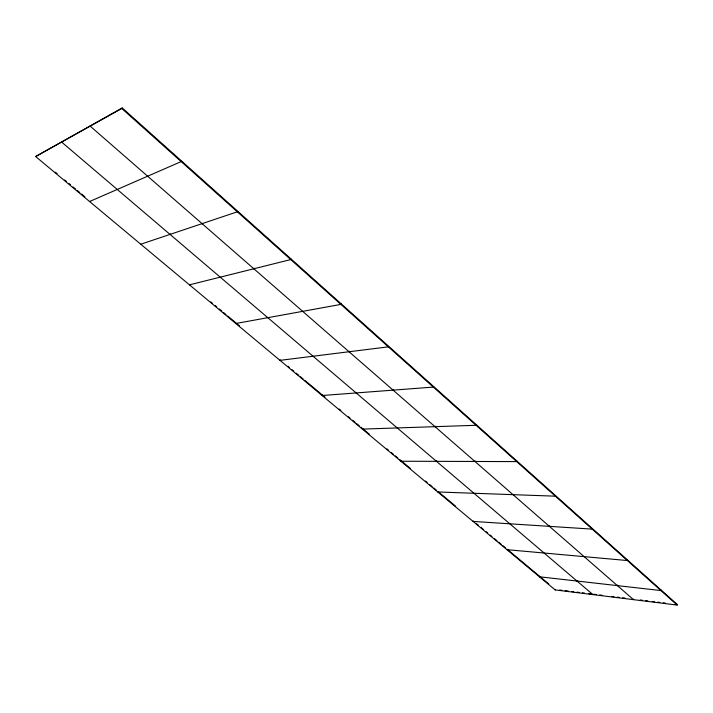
<?xml version="1.0" encoding="UTF-8"?>
<svg xmlns="http://www.w3.org/2000/svg" width="713" height="713" viewBox="0 0 713 713"><rect width="100%" height="100%" fill="white"/><g stroke="black" fill="none" stroke-linecap="round" stroke-linejoin="round"><path stroke-width="1.07" d="M677.145 605.07L677.35 604.562L122.217 107.93L35.65 156.539L555.186 589.927L677.145 605.07L121.798 108.51L35.65 156.539M661.129 590.052L660.915 590.56L539.42 576.781L539.634 576.327M633.697 599.161L633.492 599.651L90.186 126.139L90.596 125.586M627.574 560.026L627.351 560.543L506.925 549.67L507.148 549.215L548.752 583.938M617.396 585.623L617.61 585.132M593.154 594.143L592.949 594.615L61.612 142.065L62.004 141.539M577.013 581.042L577.218 580.569M592.432 528.591L592.2 529.117L473.067 521.426L473.298 520.962M555.186 589.927L555.391 589.482M549.393 526.354L549.625 525.855M555.605 495.651L555.356 496.177L437.755 491.97L437.996 491.507L455.652 506.239M516.961 461.07L516.702 461.605L400.902 461.231L401.152 460.758M474.947 461.471L475.206 460.963M476.355 424.752L476.079 425.287L362.4 429.11L362.659 428.629M436.472 461.347L436.73 460.856M435.019 426.668L435.286 426.151M433.647 386.544L433.352 387.088L322.133 395.519L322.41 395.038M397.248 427.943L397.515 427.444M393.104 390.136L393.389 389.619M388.656 346.295L388.353 346.848L279.977 360.359L280.271 359.869M356.161 392.943L356.438 392.435M349.049 351.75L349.352 351.215M341.206 303.845L340.876 304.406L235.798 323.506M291.082 259.006L290.735 259.568L189.453 284.844L189.774 284.344M253.846 268.774L254.184 268.231M238.053 211.565L140.773 244.229M202.305 223.855L202.661 223.303M170.14 234.506L170.487 233.98M181.86 161.298L89.571 201.521M121.798 108.51L122.217 107.93M559.705 590.007L561.862 590.275M565.097 590.676L568.332 591.077M571.576 591.478L573.733 591.745M576.969 592.146L579.125 592.414M582.361 592.815L584.517 593.082M588.831 593.617L590.988 593.884M594.25 594.285L596.433 594.553M599.722 594.963L601.915 595.23M611.781 596.451L613.973 596.719M617.262 597.129L619.454 597.396M622.734 597.806L624.927 598.073M640.247 599.972L642.431 600.239M645.702 600.649L647.885 600.916M652.252 601.46L654.436 601.727M657.707 602.129L659.89 602.405M663.161 602.806L665.345 603.073M675.166 604.294L677.35 604.562M55.4 172.198L57.085 173.607M64.66 179.926L66.345 181.334M68.876 183.446L70.56 184.854M73.082 186.958L75.614 189.07M77.298 190.469L79.82 192.581M81.505 193.989L84.874 196.797M210.834 301.92L212.519 303.328M215.05 305.44L216.734 306.84M219.256 308.952L221.788 311.064M223.472 312.463L225.994 314.576M227.679 315.984L235.263 322.312M236.11 323.016L239.506 325.85M287.856 366.197L289.54 367.605M292.072 369.717L293.756 371.125M296.278 373.229L298.809 375.341M300.494 376.749L303.025 378.861M304.709 380.27L324.923 397.141M339.183 409.039L340.859 410.438M348.407 416.731L350.083 418.13M352.596 420.233L355.119 422.337M356.794 423.736L359.307 425.83M360.983 427.23L369.361 434.217M386.927 448.887L388.603 450.277M391.116 452.381L393.621 454.475M395.296 455.865L397.809 457.96M399.485 459.359L410.367 468.441M425.438 481.025L427.114 482.425M429.627 484.519L432.14 486.614M433.816 488.013L436.32 490.107M476.685 523.788L478.378 525.205M480.91 527.317L483.45 529.438M485.99 531.559L487.683 532.967M490.223 535.089L491.917 536.506M494.457 538.618L496.988 540.739M498.681 542.147L501.221 544.269M502.915 545.686L505.455 547.798"/></g></svg>
